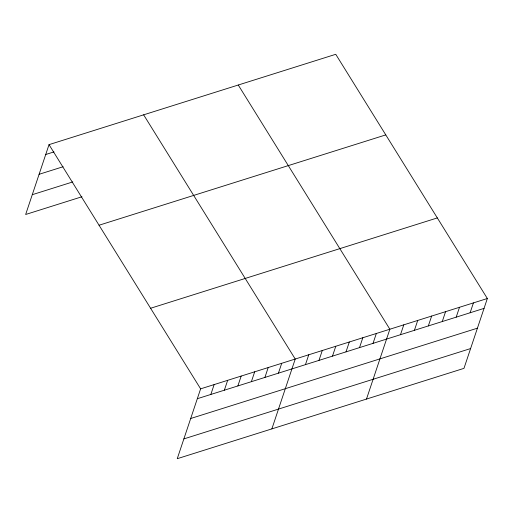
<?xml version="1.0" encoding="UTF-8"?>
<svg xmlns="http://www.w3.org/2000/svg" width="513" height="513" viewBox="0 0 513 513"><rect width="100%" height="100%" fill="white"/><g stroke="black" fill="none" stroke-linecap="round" stroke-linejoin="round"><path stroke-width="0.77" d="M49.024 144.64L200.621 388.848L177.248 458.699L463.976 368.36L487.35 298.508L335.752 54.301L49.024 144.64L25.65 214.492L81.971 196.742M210.837 394.452L214.139 384.59M224.354 390.194L227.657 380.332M237.872 385.936L241.174 376.074M251.389 381.678L254.685 371.816M264.907 377.421L268.203 367.552M278.424 373.163L281.72 363.294M271.871 428.887L295.238 359.036L143.64 114.829M305.459 364.64L308.755 354.778M318.977 360.382L322.273 350.52M332.488 356.125L335.791 346.262M346.006 351.867L349.308 342.004M359.523 347.609L362.826 337.74M373.041 343.351L376.343 333.482M366.487 399.076L389.861 329.224L238.263 85.017M400.486 334.7L403.789 324.838M414.414 330.314L417.717 320.452M428.342 325.928L431.645 316.059M442.27 321.542L445.566 311.673M456.198 317.149L459.494 307.287M470.12 312.763L473.422 302.901M45.721 154.509L53.98 151.906M39.097 174.298L63.125 166.731M32.274 194.696L72.827 181.916M99.047 225.226L385.782 134.893M150.591 308.262L437.32 217.922M200.621 388.848L487.35 298.508M197.319 398.716L484.048 308.377M190.695 418.505L477.423 328.173M183.872 438.904L470.601 348.564"/></g></svg>
